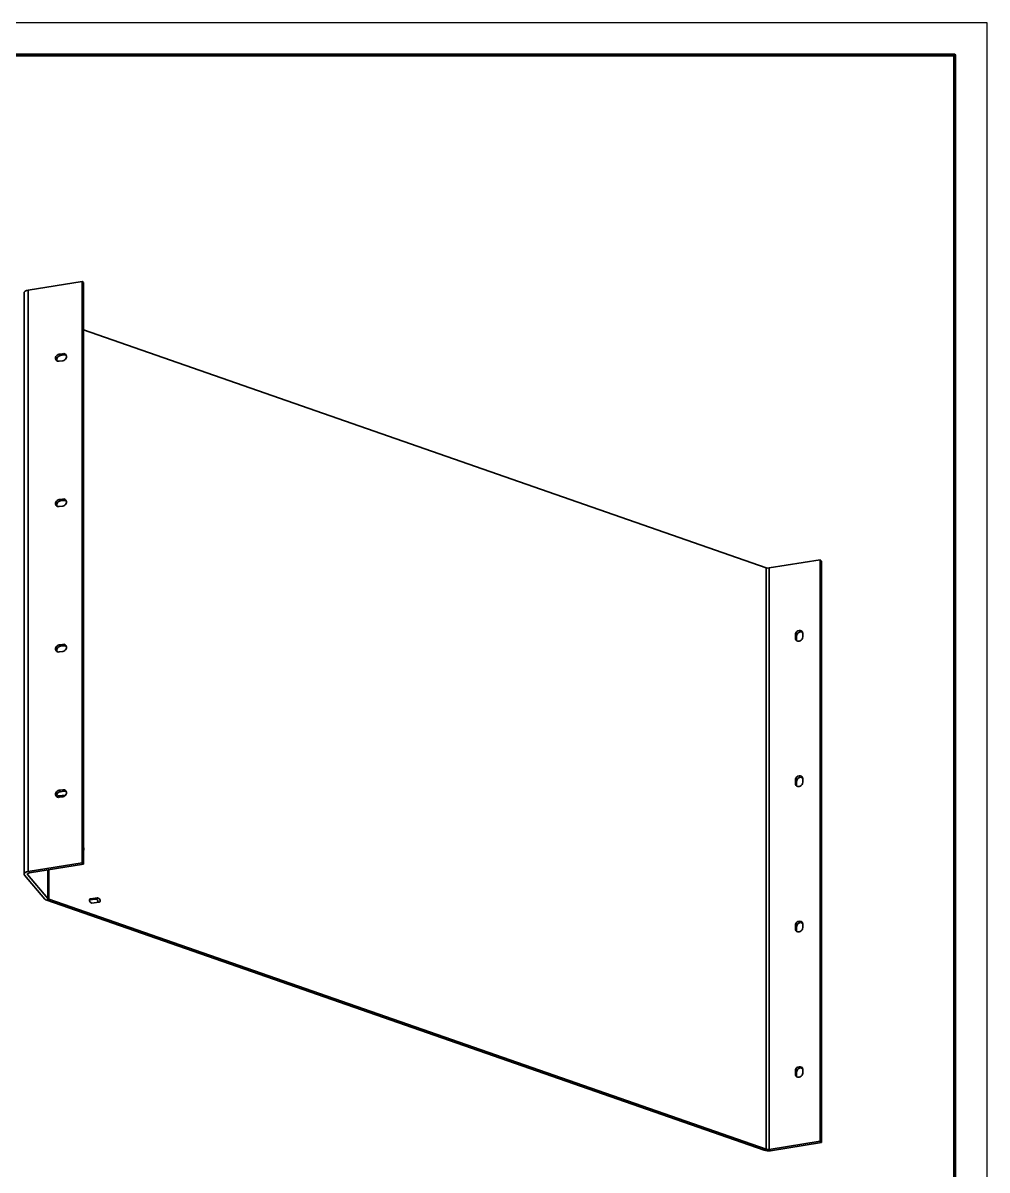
# Model space of a CAD drawing. Header units: millimetres. Extents: x 0 to 420, y 0 to 297.
# Drawn here: x 270.8 to 420, y 119.4 to 297 of the extents above; entities that cross this region are included whole.
import ezdxf

# ---------------------------------------------------------------- set-up
doc = ezdxf.new("R2010")
doc.units = ezdxf.units.MM

msp = doc.modelspace()

# ---------------------------------------------------------------- linework, layer by layer
at = {"color": 1, "lineweight": 35}
for p, q in [((279.95, 257), (271.6, 255.65)), ((279.95, 257), (280.12, 256.8)), ((279.95, 166.99), (279.95, 257)), ((280.12, 256.8), (280.12, 166.79)), ((270.96, 255.31), (270.95, 255.24)), ((270.95, 165.24), (270.95, 255.24)), ((270.99, 255.37), (270.96, 255.31)), ((271.05, 255.44), (270.99, 255.37)), ((271.13, 255.49), (271.05, 255.44)), ((271.34, 255.59), (271.13, 255.49)), ((271.6, 255.65), (271.34, 255.59)), ((271.6, 255.65), (271.6, 165.65)), ((385.81, 212.67), (280.12, 249.51)), ((275.83, 245.19), (275.82, 245.04)), ((275.88, 245.34), (275.83, 245.19)), ((275.97, 245.47), (275.88, 245.34)), ((276.09, 245.59), (275.97, 245.47)), ((276, 244.95), (276.03, 245.08)), ((276.03, 245.08), (276.1, 245.2)), ((276.23, 245.67), (276.09, 245.59)), ((276.1, 245.2), (276.18, 245.31)), ((276.18, 245.31), (276.3, 245.41)), ((276.38, 245.71), (276.23, 245.67)), ((276.3, 245.41), (276.42, 245.47)), ((276.95, 245.8), (276.38, 245.71)), ((276.38, 245.71), (276.56, 245.51)), ((276.42, 245.47), (276.56, 245.51)), ((276.56, 245.51), (277.12, 245.6)), ((277.08, 245.81), (276.95, 245.8)), ((276.95, 245.8), (277.12, 245.6)), ((277.2, 245.79), (277.08, 245.81)), ((277.12, 245.6), (277.31, 245.6)), ((277.31, 245.73), (277.2, 245.79)), ((277.4, 245.65), (277.31, 245.73)), ((277.31, 245.6), (277.39, 245.58)), ((277.36, 244.96), (277.45, 245.1)), ((277.39, 245.58), (277.47, 245.54)), ((277.47, 245.53), (277.4, 245.65)), ((277.45, 245.1), (277.5, 245.25)), ((277.51, 245.4), (277.47, 245.53)), ((277.5, 245.25), (277.51, 245.4)), ((275.82, 245.04), (275.85, 244.9)), ((275.85, 244.9), (275.93, 244.78)), ((275.93, 244.78), (276.02, 244.71)), ((276, 244.82), (276, 244.95)), ((276.03, 244.7), (276, 244.82)), ((276.02, 244.71), (276.13, 244.65)), ((276.13, 244.65), (276.25, 244.63)), ((276.25, 244.63), (276.38, 244.63)), ((276.38, 244.63), (276.95, 244.72)), ((276.95, 244.72), (277.1, 244.77)), ((277.1, 244.77), (277.24, 244.85)), ((277.24, 244.85), (277.36, 244.96)), ((275.83, 222.69), (275.82, 222.54)), ((275.82, 222.54), (275.85, 222.4)), ((275.88, 222.84), (275.83, 222.69)), ((275.85, 222.4), (275.93, 222.28)), ((275.97, 222.97), (275.88, 222.84)), ((275.93, 222.28), (276.02, 222.2)), ((276.09, 223.09), (275.97, 222.97)), ((276, 222.45), (276.03, 222.58)), ((276, 222.32), (276, 222.45)), ((276.03, 222.19), (276, 222.32)), ((276.02, 222.2), (276.13, 222.15)), ((276.03, 222.58), (276.1, 222.7)), ((276.23, 223.17), (276.09, 223.09)), ((276.1, 222.7), (276.18, 222.81)), ((276.13, 222.15), (276.25, 222.13)), ((276.18, 222.81), (276.3, 222.9)), ((276.38, 223.21), (276.23, 223.17)), ((276.25, 222.13), (276.38, 222.13)), ((276.3, 222.9), (276.42, 222.97)), ((276.95, 223.3), (276.38, 223.21)), ((276.38, 223.21), (276.56, 223.01)), ((276.38, 222.13), (276.95, 222.22)), ((276.42, 222.97), (276.56, 223.01)), ((276.56, 223.01), (277.12, 223.1)), ((277.08, 223.31), (276.95, 223.3)), ((276.95, 223.3), (277.12, 223.1)), ((276.95, 222.22), (277.1, 222.27)), ((277.2, 223.28), (277.08, 223.31)), ((277.1, 222.27), (277.24, 222.35)), ((277.12, 223.1), (277.31, 223.1)), ((277.31, 223.23), (277.2, 223.28)), ((277.24, 222.35), (277.36, 222.46)), ((277.4, 223.15), (277.31, 223.23)), ((277.31, 223.1), (277.39, 223.07)), ((277.36, 222.46), (277.45, 222.6)), ((277.39, 223.07), (277.47, 223.04)), ((277.47, 223.03), (277.4, 223.15)), ((277.45, 222.6), (277.5, 222.74)), ((277.51, 222.89), (277.47, 223.03)), ((277.5, 222.74), (277.51, 222.89)), ((394.19, 213.91), (386.29, 212.63)), ((394.19, 123.9), (394.19, 213.91)), ((394.36, 213.7), (394.19, 213.91)), ((394.36, 123.7), (394.36, 213.7)), ((386.04, 212.62), (385.81, 212.67)), ((385.81, 122.66), (385.81, 212.67)), ((386.29, 212.63), (386.04, 212.62)), ((386.29, 122.63), (386.29, 212.63)), ((390.37, 202.48), (390.34, 202.31)), ((390.45, 202.64), (390.37, 202.48)), ((390.58, 202.78), (390.45, 202.64)), ((390.73, 202.88), (390.58, 202.78)), ((390.6, 202.4), (390.71, 202.54)), ((390.71, 202.54), (390.84, 202.64)), ((390.91, 202.94), (390.73, 202.88)), ((390.84, 202.64), (390.99, 202.71)), ((391.08, 202.94), (390.91, 202.94)), ((390.99, 202.71), (391.14, 202.74)), ((391.24, 202.89), (391.08, 202.94)), ((391.14, 202.74), (391.3, 202.73)), ((391.36, 202.79), (391.24, 202.89)), ((391.3, 202.73), (391.43, 202.67)), ((391.44, 202.65), (391.36, 202.79)), ((391.47, 202.49), (391.44, 202.65)), ((391.47, 201.95), (391.47, 202.49)), ((276.23, 200.67), (276.09, 200.58)), ((276.38, 200.71), (276.23, 200.67)), ((276.95, 200.8), (276.38, 200.71)), ((276.38, 200.71), (276.56, 200.51)), ((277.08, 200.81), (276.95, 200.8)), ((276.95, 200.8), (277.12, 200.6)), ((277.2, 200.78), (277.08, 200.81)), ((277.31, 200.73), (277.2, 200.78)), ((277.4, 200.65), (277.31, 200.73)), ((390.34, 202.31), (390.34, 201.77)), ((390.52, 202.1), (390.34, 202.31)), ((390.34, 201.77), (390.37, 201.61)), ((390.52, 201.56), (390.34, 201.77)), ((390.37, 201.61), (390.45, 201.47)), ((390.45, 201.47), (390.57, 201.37)), ((390.52, 202.1), (390.54, 202.26)), ((390.52, 201.56), (390.52, 202.1)), ((390.53, 201.47), (390.52, 201.56)), ((390.55, 201.38), (390.53, 201.47)), ((390.54, 202.26), (390.6, 202.4)), ((390.57, 201.37), (390.73, 201.32)), ((390.73, 201.32), (390.9, 201.32)), ((390.9, 201.32), (391.08, 201.37)), ((391.08, 201.37), (391.23, 201.47)), ((391.23, 201.47), (391.36, 201.61)), ((391.36, 201.61), (391.44, 201.78)), ((391.44, 201.78), (391.47, 201.95)), ((275.83, 200.19), (275.82, 200.04)), ((275.82, 200.04), (275.85, 199.9)), ((275.88, 200.34), (275.83, 200.19)), ((275.85, 199.9), (275.93, 199.78)), ((275.97, 200.47), (275.88, 200.34)), ((275.93, 199.78), (276.02, 199.7)), ((276.09, 200.58), (275.97, 200.47)), ((276, 199.94), (276.03, 200.08)), ((276, 199.81), (276, 199.94)), ((276.03, 199.69), (276, 199.81)), ((276.02, 199.7), (276.13, 199.65)), ((276.03, 200.08), (276.1, 200.2)), ((276.1, 200.2), (276.18, 200.31)), ((276.13, 199.65), (276.25, 199.62)), ((276.18, 200.31), (276.3, 200.4)), ((276.25, 199.62), (276.38, 199.63)), ((276.3, 200.4), (276.42, 200.47)), ((276.38, 199.63), (276.95, 199.72)), ((276.42, 200.47), (276.56, 200.51)), ((276.56, 200.51), (277.12, 200.6)), ((276.95, 199.72), (277.1, 199.77)), ((277.1, 199.77), (277.24, 199.85)), ((277.12, 200.6), (277.31, 200.6)), ((277.24, 199.85), (277.36, 199.96)), ((277.31, 200.6), (277.39, 200.57)), ((277.36, 199.96), (277.45, 200.1)), ((277.39, 200.57), (277.47, 200.53)), ((277.47, 200.53), (277.4, 200.65)), ((277.45, 200.1), (277.5, 200.24)), ((277.51, 200.39), (277.47, 200.53)), ((277.5, 200.24), (277.51, 200.39)), ((390.37, 179.98), (390.34, 179.81)), ((390.34, 179.81), (390.34, 179.27)), ((390.52, 179.6), (390.34, 179.81)), ((390.45, 180.14), (390.37, 179.98)), ((390.58, 180.28), (390.45, 180.14)), ((390.52, 179.6), (390.54, 179.75)), ((390.52, 179.06), (390.52, 179.6)), ((390.54, 179.75), (390.6, 179.9)), ((390.73, 180.38), (390.58, 180.28)), ((390.6, 179.9), (390.71, 180.03)), ((390.71, 180.03), (390.84, 180.14)), ((390.91, 180.44), (390.73, 180.38)), ((390.84, 180.14), (390.99, 180.21)), ((391.08, 180.44), (390.91, 180.44)), ((390.99, 180.21), (391.14, 180.24)), ((391.24, 180.39), (391.08, 180.44)), ((391.14, 180.24), (391.3, 180.22)), ((391.36, 180.28), (391.24, 180.39)), ((391.3, 180.22), (391.43, 180.17)), ((391.44, 180.15), (391.36, 180.28)), ((391.47, 179.99), (391.44, 180.15)), ((391.44, 179.28), (391.47, 179.45)), ((391.47, 179.45), (391.47, 179.99)), ((275.83, 177.69), (275.82, 177.54)), ((275.88, 177.83), (275.83, 177.69)), ((275.97, 177.97), (275.88, 177.83)), ((276.09, 178.08), (275.97, 177.97)), ((276, 177.44), (276.03, 177.57)), ((276.03, 177.57), (276.1, 177.7)), ((276.23, 178.16), (276.09, 178.08)), ((276.1, 177.7), (276.18, 177.81)), ((276.18, 177.81), (276.3, 177.9)), ((276.38, 178.21), (276.23, 178.16)), ((276.3, 177.9), (276.42, 177.97)), ((276.95, 178.3), (276.38, 178.21)), ((276.38, 178.21), (276.56, 178)), ((276.42, 177.97), (276.56, 178)), ((276.56, 178), (277.12, 178.1)), ((277.08, 178.31), (276.95, 178.3)), ((276.95, 178.3), (277.12, 178.1)), ((277.2, 178.28), (277.08, 178.31)), ((277.12, 178.1), (277.31, 178.09)), ((277.31, 178.23), (277.2, 178.28)), ((277.4, 178.15), (277.31, 178.23)), ((277.31, 178.09), (277.39, 178.07)), ((277.36, 177.46), (277.45, 177.59)), ((277.39, 178.07), (277.47, 178.03)), ((277.47, 178.03), (277.4, 178.15)), ((277.45, 177.59), (277.5, 177.74)), ((277.51, 177.89), (277.47, 178.03)), ((277.5, 177.74), (277.51, 177.89)), ((390.34, 179.27), (390.37, 179.1)), ((390.52, 179.06), (390.34, 179.27)), ((390.37, 179.1), (390.45, 178.97)), ((390.45, 178.97), (390.57, 178.87)), ((390.53, 178.97), (390.52, 179.06)), ((390.55, 178.88), (390.53, 178.97)), ((390.57, 178.87), (390.73, 178.81)), ((390.73, 178.81), (390.9, 178.82)), ((390.9, 178.82), (391.08, 178.87)), ((391.08, 178.87), (391.23, 178.97)), ((391.23, 178.97), (391.36, 179.11)), ((391.36, 179.11), (391.44, 179.28)), ((275.82, 177.54), (275.85, 177.4)), ((275.85, 177.4), (275.93, 177.28)), ((275.93, 177.28), (276.02, 177.2)), ((276, 177.31), (276, 177.44)), ((276.03, 177.19), (276, 177.31)), ((276.02, 177.2), (276.13, 177.15)), ((276.12, 177.26), (276.08, 177.16)), ((276.09, 177.19), (277.02, 177.3)), ((276.18, 177.32), (276.12, 177.26)), ((276.13, 177.27), (276.25, 177.34)), ((276.13, 177.15), (276.25, 177.12)), ((276.25, 177.34), (276.18, 177.32)), ((277.33, 177.47), (276.25, 177.34)), ((276.25, 177.12), (276.38, 177.13)), ((276.38, 177.13), (276.95, 177.22)), ((276.95, 177.22), (277.1, 177.26)), ((277.02, 177.3), (277.33, 177.47)), ((277.02, 177.3), (277.13, 177.28)), ((277.1, 177.26), (277.24, 177.35)), ((277.24, 177.35), (277.36, 177.46)), ((277.37, 177.47), (277.33, 177.47)), ((280.18, 169.22), (280.12, 169.35)), ((280.12, 168.88), (280.18, 168.97)), ((280.21, 169.08), (280.18, 169.22)), ((280.18, 168.97), (280.21, 169.08)), ((279.95, 166.99), (271.6, 165.65)), ((279.95, 166.99), (280.12, 166.79)), ((270.96, 165.3), (270.95, 165.24)), ((270.95, 165.24), (270.96, 165.16)), ((270.99, 165.37), (270.96, 165.3)), ((270.96, 165.16), (271.01, 165.09)), ((271.05, 165.43), (270.99, 165.37)), ((271.13, 165.49), (271.05, 165.43)), ((271.34, 165.58), (271.13, 165.49)), ((271.6, 165.65), (271.34, 165.58)), ((271.47, 165.3), (271.45, 165.24)), ((271.45, 165.24), (271.48, 165.16)), ((271.54, 165.36), (271.47, 165.3)), ((271.48, 165.16), (271.48, 165.31)), ((271.48, 165.16), (274.63, 161.46)), ((271.64, 165.41), (271.54, 165.36)), ((271.77, 165.44), (271.64, 165.41)), ((280.12, 166.79), (271.77, 165.44)), ((274.63, 161.46), (274.63, 165.9)), ((274.79, 161.36), (274.79, 165.93)), ((271.01, 165.09), (274.16, 161.38)), ((274.16, 161.38), (274.29, 161.28)), ((274.29, 161.28), (274.47, 161.19)), ((274.47, 161.19), (274.79, 161.36)), ((274.47, 161.19), (385.5, 122.49)), ((274.63, 161.46), (274.69, 161.41)), ((274.69, 161.41), (274.79, 161.36)), ((274.79, 161.36), (385.81, 122.66)), ((281.08, 161.25), (281.07, 161.13)), ((281.07, 161.13), (281.11, 161.02)), ((281.08, 161.27), (282.01, 161.38)), ((281.11, 161.34), (281.08, 161.25)), ((281.18, 161.4), (281.11, 161.34)), ((281.11, 161.02), (281.17, 160.91)), ((281.12, 161.36), (281.24, 161.42)), ((281.17, 160.91), (281.26, 160.82)), ((281.24, 161.42), (281.18, 161.4)), ((282.33, 161.55), (281.24, 161.42)), ((281.26, 160.82), (281.35, 160.77)), ((281.35, 160.77), (281.45, 160.76)), ((281.45, 160.76), (282.53, 160.89)), ((282.01, 161.38), (282.33, 161.55)), ((282.01, 161.38), (282.09, 161.37)), ((282.09, 161.37), (282.16, 161.35)), ((282.16, 161.35), (282.24, 161.29)), ((282.24, 161.29), (282.3, 161.22)), ((282.3, 161.22), (282.35, 161.14)), ((282.42, 161.54), (282.33, 161.55)), ((282.35, 161.14), (282.38, 161.05)), ((282.38, 161.05), (282.39, 160.96)), ((282.39, 160.96), (282.38, 160.88)), ((282.52, 161.49), (282.42, 161.54)), ((282.6, 161.4), (282.52, 161.49)), ((282.53, 160.89), (282.6, 160.91)), ((282.67, 161.3), (282.6, 161.4)), ((282.6, 160.91), (282.66, 160.97)), ((282.66, 160.97), (282.7, 161.07)), ((282.7, 161.18), (282.67, 161.3)), ((282.7, 161.07), (282.7, 161.18)), ((390.37, 157.48), (390.34, 157.3)), ((390.34, 157.3), (390.34, 156.76)), ((390.52, 157.1), (390.34, 157.3)), ((390.34, 156.76), (390.37, 156.6)), ((390.52, 156.56), (390.34, 156.76)), ((390.45, 157.64), (390.37, 157.48)), ((390.37, 156.6), (390.45, 156.47)), ((390.58, 157.78), (390.45, 157.64)), ((390.45, 156.47), (390.57, 156.37)), ((390.52, 157.1), (390.54, 157.25)), ((390.52, 156.56), (390.52, 157.1)), ((390.53, 156.47), (390.52, 156.56)), ((390.55, 156.38), (390.53, 156.47)), ((390.54, 157.25), (390.6, 157.4)), ((390.57, 156.37), (390.73, 156.31)), ((390.73, 157.88), (390.58, 157.78)), ((390.6, 157.4), (390.71, 157.53)), ((390.71, 157.53), (390.84, 157.64)), ((390.91, 157.93), (390.73, 157.88)), ((390.73, 156.31), (390.9, 156.31)), ((390.84, 157.64), (390.99, 157.71)), ((390.9, 156.31), (391.08, 156.37)), ((391.08, 157.94), (390.91, 157.93)), ((390.99, 157.71), (391.14, 157.74)), ((391.24, 157.88), (391.08, 157.94)), ((391.08, 156.37), (391.23, 156.47)), ((391.14, 157.74), (391.3, 157.72)), ((391.23, 156.47), (391.36, 156.61)), ((391.36, 157.78), (391.24, 157.88)), ((391.3, 157.72), (391.43, 157.67)), ((391.44, 157.65), (391.36, 157.78)), ((391.36, 156.61), (391.44, 156.77)), ((391.47, 157.49), (391.44, 157.65)), ((391.44, 156.77), (391.47, 156.95)), ((391.47, 156.95), (391.47, 157.49)), ((390.37, 134.97), (390.34, 134.8)), ((390.45, 135.14), (390.37, 134.97)), ((390.58, 135.28), (390.45, 135.14)), ((390.73, 135.38), (390.58, 135.28)), ((390.6, 134.9), (390.71, 135.03)), ((390.71, 135.03), (390.84, 135.14)), ((390.91, 135.43), (390.73, 135.38)), ((390.84, 135.14), (390.99, 135.21)), ((391.08, 135.43), (390.91, 135.43)), ((390.99, 135.21), (391.14, 135.24)), ((391.24, 135.38), (391.08, 135.43)), ((391.14, 135.24), (391.3, 135.22)), ((391.36, 135.28), (391.24, 135.38)), ((391.3, 135.22), (391.43, 135.17)), ((391.44, 135.14), (391.36, 135.28)), ((391.47, 134.98), (391.44, 135.14)), ((391.47, 134.44), (391.47, 134.98)), ((390.34, 134.8), (390.34, 134.26)), ((390.52, 134.6), (390.34, 134.8)), ((390.34, 134.26), (390.37, 134.1)), ((390.52, 134.06), (390.34, 134.26)), ((390.37, 134.1), (390.45, 133.96)), ((390.45, 133.96), (390.57, 133.86)), ((390.52, 134.6), (390.54, 134.75)), ((390.52, 134.06), (390.52, 134.6)), ((390.53, 133.96), (390.52, 134.06)), ((390.55, 133.88), (390.53, 133.96)), ((390.54, 134.75), (390.6, 134.9)), ((390.57, 133.86), (390.73, 133.81)), ((390.73, 133.81), (390.9, 133.81)), ((390.9, 133.81), (391.08, 133.87)), ((391.08, 133.87), (391.23, 133.97)), ((391.23, 133.97), (391.36, 134.11)), ((391.36, 134.11), (391.44, 134.27)), ((391.44, 134.27), (391.47, 134.44)), ((385.5, 122.49), (385.81, 122.66)), ((385.81, 122.66), (386.04, 122.62)), ((386.04, 122.62), (386.29, 122.63)), ((386.29, 122.63), (394.19, 123.9)), ((386.47, 122.42), (394.36, 123.7)), ((394.36, 123.7), (394.19, 123.9)), ((385.5, 122.49), (385.72, 122.43)), ((385.72, 122.43), (385.96, 122.4)), ((385.96, 122.4), (386.22, 122.4)), ((386.22, 122.4), (386.47, 122.42))]:
    msp.add_line(p, q, dxfattribs=at)
at = {"color": 7, "lineweight": 25}
msp.add_lwpolyline([(0, 0), (420, 0), (420, 297), (0, 297)], close=True, dxfattribs=at)
at = {"color": 7, "lineweight": 70}
msp.add_lwpolyline([(20, 5), (415, 5), (415, 292), (20, 292)], close=True, dxfattribs=at)

doc.saveas('drawing.dxf')
